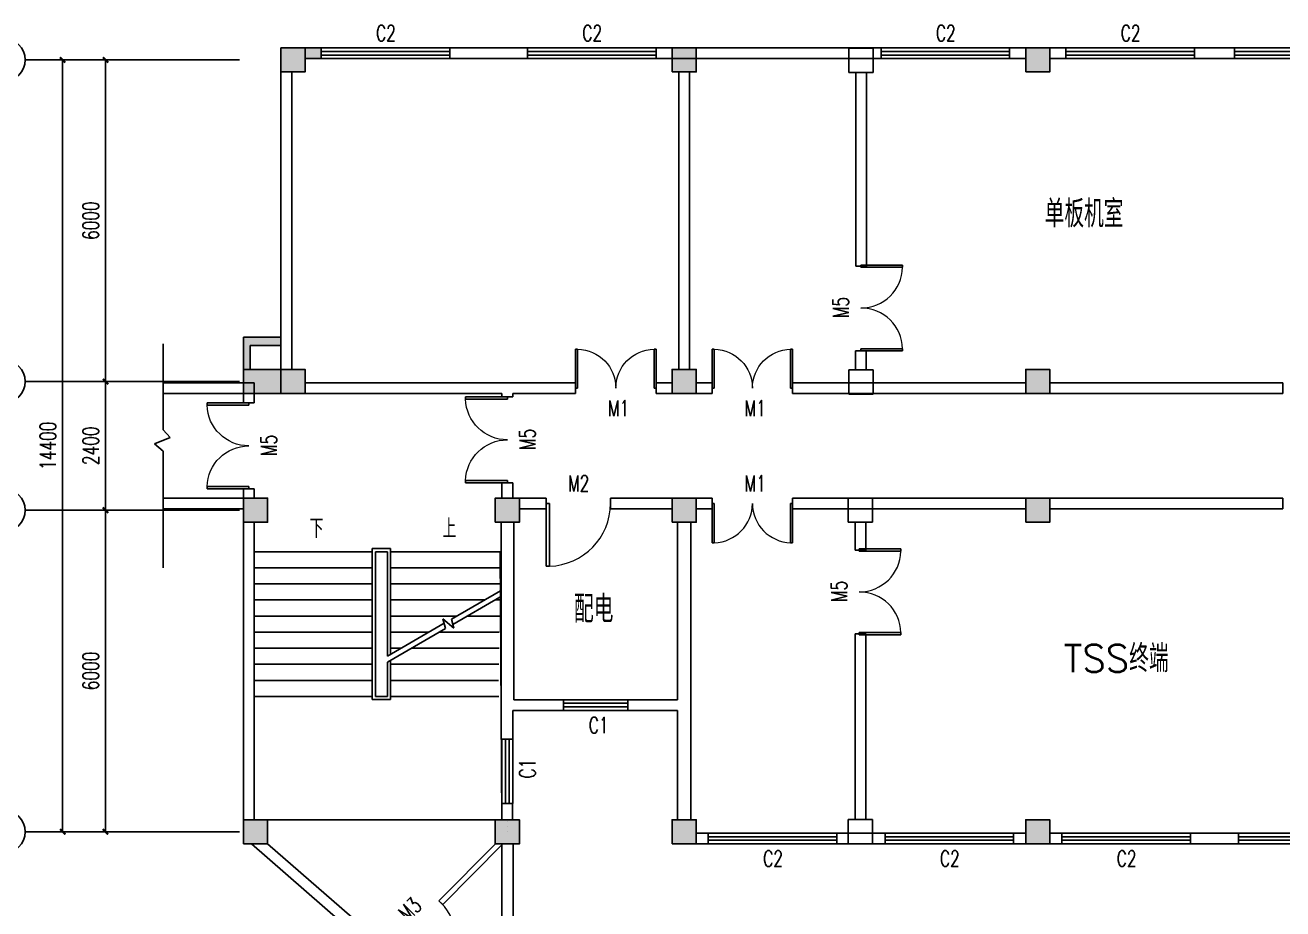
# Model space of a CAD drawing. Header units: millimetres. Extents: x -59809 to 114535, y 156 to 28464.
# Drawn here: x 1029 to 24504, y 11226 to 27712 of the extents above; entities that cross this region are included whole.
import ezdxf

# ---------------------------------------------------------------- set-up
doc = ezdxf.new("R2010")
doc.units = ezdxf.units.MM
for name, color, linetype in [('AXIS', 3, 'Continuous'), ('COLUMN', 9, 'Continuous'), ('DIM_SYMB', 3, 'Continuous'), ('PUB_TEXT', 7, 'Continuous'), ('STAIR', 2, 'Continuous'), ('WALL', 9, 'Continuous'), ('WINDOW', 4, 'Continuous'), ('WINDOW_TEXT', 7, 'Continuous')]:
    doc.layers.add(name, color=color, linetype=linetype)
doc.styles.add('_TCH_DIM', font='SIMPLEX', dxfattribs={"bigfont": 'GBCBIG'})
doc.styles.add('_TCH_DIM_T3', font='SIMPLEX', dxfattribs={"width": 0.705882, "bigfont": 'GBCBIG'})
doc.styles.add('_TCH_WINDOW', font='SIMPLEX', dxfattribs={"bigfont": 'GBCBIG'})
doc.styles.get("Standard").update_dxf_attribs({"font": 'txt', "bigfont": 'gbcbig.shx'})
doc.dimstyles.new('_TCH_ARCH&&100', dxfattribs={"dimtxt": 297.5, "dimasz": 100, "dimexe": 250, "dimexo": 300, "dimgap": 126.25, "dimtad": 1, "dimdec": 0, "dimzin": 0, "dimdsep": 46, "dimtxsty": '_TCH_DIM_T3', "dimblk": 'ARCHTICK', "dimcen": 0.09, "dimclrt": 7, "dimazin": 2, "dimtfac": 1, "dimtdec": 0, "dimtix": 1, "dimtmove": 2, "dimatfit": 3, "dimfxl": 1, "dimtolj": 1, "dimtzin": 0, "dimarcsym": 0})

# ---------------------------------------------------------------- blocks, each defined once
blk = doc.blocks.new('_ArchTick')
at = {"color": 0, "linetype": 'ByBlock', "const_width": 0.4}
blk.add_lwpolyline([(-0.5, -0.5), (0.5, 0.5)], dxfattribs=at)
blk = doc.blocks.new('*D169')
at = {"layer": 'AXIS', "color": 0, "lineweight": -2}
for p, q in [((4729, 18664), (2279, 18664)), ((2529, 12664), (2529, 18664)), ((4729, 12664), (2279, 12664))]:
    blk.add_line(p, q, dxfattribs=at)
at = {"layer": 'Defpoints', "color": 0}
for p in [(2529, 18664), (5029, 18664), (5029, 12664)]:
    blk.add_point(p, dxfattribs=at)
at = {"layer": 'AXIS', "color": 0, "lineweight": -2, "xscale": 100, "yscale": 100, "zscale": 100}
for p, rotation in [((2529, 18664), 90), ((2529, 12664), 270)]:
    blk.add_blockref('_ArchTick', p, dxfattribs=dict(at, rotation=rotation))
at = {"layer": 'AXIS', "color": 7, "insert": (2254, 15664), "char_height": 297.5, "attachment_point": 5, "rotation": 90, "style": '_TCH_DIM_T3'}
blk.add_mtext('\\A1;6000', dxfattribs=at)
blk = doc.blocks.new('*D170')
at = {"layer": 'AXIS', "color": 0, "lineweight": -2}
for p, q in [((4729, 21064), (2279, 21064)), ((2529, 18664), (2529, 21064)), ((4729, 18664), (2279, 18664))]:
    blk.add_line(p, q, dxfattribs=at)
at = {"layer": 'Defpoints', "color": 0}
for p in [(2529, 21064), (5029, 21064), (5029, 18664)]:
    blk.add_point(p, dxfattribs=at)
at = {"layer": 'AXIS', "color": 0, "lineweight": -2, "xscale": 100, "yscale": 100, "zscale": 100}
for p, rotation in [((2529, 21064), 90), ((2529, 18664), 270)]:
    blk.add_blockref('_ArchTick', p, dxfattribs=dict(at, rotation=rotation))
at = {"layer": 'AXIS', "color": 7, "insert": (2254, 19864), "char_height": 297.5, "attachment_point": 5, "rotation": 90, "style": '_TCH_DIM_T3'}
blk.add_mtext('\\A1;2400', dxfattribs=at)
blk = doc.blocks.new('*D171')
at = {"layer": 'AXIS', "color": 0, "lineweight": -2}
for p, q in [((4729, 27064), (2279, 27064)), ((2529, 21064), (2529, 27064)), ((4729, 21064), (2279, 21064))]:
    blk.add_line(p, q, dxfattribs=at)
at = {"layer": 'Defpoints', "color": 0}
for p in [(2529, 27064), (5029, 27064), (5029, 21064)]:
    blk.add_point(p, dxfattribs=at)
at = {"layer": 'AXIS', "color": 0, "lineweight": -2, "xscale": 100, "yscale": 100, "zscale": 100}
for p, rotation in [((2529, 27064), 90), ((2529, 21064), 270)]:
    blk.add_blockref('_ArchTick', p, dxfattribs=dict(at, rotation=rotation))
at = {"layer": 'AXIS', "color": 7, "insert": (2254, 24064), "char_height": 297.5, "attachment_point": 5, "rotation": 90, "style": '_TCH_DIM_T3'}
blk.add_mtext('\\A1;6000', dxfattribs=at)
blk = doc.blocks.new('*D172')
at = {"layer": 'AXIS', "color": 0, "lineweight": -2}
for p, q in [((4729, 27064), (1479, 27064)), ((1729, 12664), (1729, 27064)), ((4729, 12664), (1479, 12664))]:
    blk.add_line(p, q, dxfattribs=at)
at = {"layer": 'Defpoints', "color": 0}
for p in [(1729, 27064), (5029, 27064), (5029, 12664)]:
    blk.add_point(p, dxfattribs=at)
at = {"layer": 'AXIS', "color": 0, "lineweight": -2, "xscale": 100, "yscale": 100, "zscale": 100}
for p, rotation in [((1729, 27064), 90), ((1729, 12664), 270)]:
    blk.add_blockref('_ArchTick', p, dxfattribs=dict(at, rotation=rotation))
at = {"layer": 'AXIS', "color": 7, "insert": (1454, 19864), "char_height": 297.5, "attachment_point": 5, "rotation": 90, "style": '_TCH_DIM_T3'}
blk.add_mtext('\\A1;14400', dxfattribs=at)
blk = doc.blocks.new('_FZHK')
blk.add_lwpolyline([(-0.5, -0.5), (0.5, -0.5), (0.5, 0.5), (-0.5, 0.5)], close=True)
blk = doc.blocks.new('$DorLib2D$00000001')
for p, q in [((0.45, 0.975), (0.5, 0.975)), ((0.45, 0), (0.45, 0.975)), ((0.5, 0), (0.5, 0.975)), ((0.5, 0), (0.45, 0))]:
    blk.add_line(p, q)
at = {"lineweight": 13}
blk.add_arc((0.475, 0), 0.975, 91.4693, 180, dxfattribs=at)
blk = doc.blocks.new('$DorLib2D$00000002')
for p, q in [((-0.5, 0), (-0.5, 0.4875)), ((-0.475, 0.4875), (-0.5, 0.4875)), ((-0.475, 0), (-0.475, 0.4875)), ((0.475, 0), (0.475, 0.4875)), ((0.475, 0.4875), (0.5, 0.4875)), ((0.5, 0), (0.5, 0.4875)), ((-0.5, 0), (-0.475, 0)), ((0.5, 0), (0.475, 0))]:
    blk.add_line(p, q)
at = {"lineweight": 13}
for centre, start, end in [((-0.4875, 0), 0, 88.53072), ((0.4875, 0), 91.46928, 180)]:
    blk.add_arc(centre, 0.4875, start, end, dxfattribs=at)
blk = doc.blocks.new('$TCHSYS$WIN2D')
for p, q in [((-0.5, 0.5), (0.5, 0.5)), ((-0.5, 0.5), (-0.5, -0.5)), ((0.5, 0.5), (0.5, -0.5)), ((0.5, 0.1667), (-0.5, 0.1667)), ((0.5, -0.1667), (-0.5, -0.1667)), ((-0.5, -0.5), (0.5, -0.5))]:
    blk.add_line(p, q)

msp = doc.modelspace()

# ---------------------------------------------------------------- hatches: boundary and pattern name
h = msp.add_hatch(color=256)
h.paths.add_polyline_path([(5104.3, 18888.7), (5104.3, 18663.7), (5554.3, 18663.7), (5554.3, 18888.7)])
h.paths.add_polyline_path([(5554.3, 18438.7), (5554.3, 18663.7), (5104.3, 18663.7), (5104.3, 18438.7)])
h.paths.add_polyline_path([(5554.3, 12663.7), (5554.3, 12888.7), (5104.3, 12888.7), (5104.3, 12663.7)])
h.paths.add_polyline_path([(5554.3, 12438.7), (5554.3, 12663.7), (5104.3, 12663.7), (5104.3, 12438.7)])
h.paths.add_polyline_path([(6029.3, 27288.7), (5804.3, 27288.7), (5804.3, 27063.7), (6029.3, 27063.7)])
h.paths.add_polyline_path([(5804.3, 27063.7), (5804.3, 26838.7), (6029.3, 26838.7), (6029.3, 27063.7)])
h.paths.add_polyline_path([(6254.3, 27063.7), (6254.3, 27288.7), (6029.3, 27288.7), (6029.3, 27063.7)])
h.paths.add_polyline_path([(6029.3, 26838.7), (6254.3, 26838.7), (6254.3, 27063.7), (6029.3, 27063.7)])
h.paths.add_polyline_path([(6254.3, 21063.7), (6254.3, 21288.7), (6029.3, 21288.7), (6029.3, 21063.7)])
h.paths.add_polyline_path([(6029.3, 20838.7), (6254.3, 20838.7), (6254.3, 21063.7), (6029.3, 21063.7)])
h.paths.add_polyline_path([(6029.3, 21063.7), (5804.3, 21063.7), (5804.3, 20838.7), (6029.3, 20838.7)])
h.paths.add_polyline_path([(6029.3, 21288.7), (5804.3, 21288.7), (5804.3, 21063.7), (6029.3, 21063.7)])
for color, points in [(7, [(6554.3, 27288.7), (6254.3, 27288.7), (6254.3, 27088.7), (6554.3, 27088.7)]), (256, [(5231.7, 21738.7), (5804.3, 21738.7), (5804.3, 21888.7), (5104.3, 21888.7), (5104.3, 21288.7), (5231.7, 21288.7)])]:
    msp.add_hatch(color=color).paths.add_polyline_path(points)
h = msp.add_hatch(color=256)
h.paths.add_polyline_path([(13329.3, 27288.7), (13104.3, 27288.7), (13104.3, 27063.7), (13329.3, 27063.7)])
h.paths.add_polyline_path([(13329.3, 27063.7), (13554.3, 27063.7), (13554.3, 27288.7), (13329.3, 27288.7)])
h.paths.add_polyline_path([(13329.3, 26838.7), (13554.3, 26838.7), (13554.3, 27063.7), (13329.3, 27063.7)])
h.paths.add_polyline_path([(13329.3, 27063.7), (13104.3, 27063.7), (13104.3, 26838.7), (13329.3, 26838.7)])
h.paths.add_polyline_path([(13329.3, 21063.7), (13104.3, 21063.7), (13104.3, 20838.7), (13329.3, 20838.7)])
h.paths.add_polyline_path([(13329.3, 21063.7), (13329.3, 20838.7), (13554.3, 20838.7), (13554.3, 21063.7)])
h.paths.add_polyline_path([(13554.3, 21063.7), (13554.3, 21288.7), (13329.3, 21288.7), (13329.3, 21063.7)])
h.paths.add_polyline_path([(13329.3, 21288.7), (13104.3, 21288.7), (13104.3, 21063.7), (13329.3, 21063.7)])
h.paths.add_polyline_path([(13329.3, 12888.7), (13329.3, 12438.7), (13554.3, 12438.7), (13554.3, 12888.7)])
h.paths.add_polyline_path([(13104.3, 12888.7), (13104.3, 12438.7), (13329.3, 12438.7), (13329.3, 12888.7)])
h = msp.add_hatch(color=256)
h.paths.add_polyline_path([(19929.3, 27288.7), (19704.3, 27288.7), (19704.3, 27063.7), (19929.3, 27063.7)])
h.paths.add_polyline_path([(19929.3, 27063.7), (20154.3, 27063.7), (20154.3, 27288.7), (19929.3, 27288.7)])
h.paths.add_polyline_path([(19929.3, 26838.7), (20154.3, 26838.7), (20154.3, 27063.7), (19929.3, 27063.7)])
h.paths.add_polyline_path([(19929.3, 27063.7), (19704.3, 27063.7), (19704.3, 26838.7), (19929.3, 26838.7)])
h.paths.add_polyline_path([(19929.3, 21063.7), (19704.3, 21063.7), (19704.3, 20838.7), (19929.3, 20838.7)])
h.paths.add_polyline_path([(19929.3, 21063.7), (19929.3, 20838.7), (20154.3, 20838.7), (20154.3, 21063.7)])
h.paths.add_polyline_path([(20154.3, 21063.7), (20154.3, 21288.7), (19929.3, 21288.7), (19929.3, 21063.7)])
h.paths.add_polyline_path([(19929.3, 21288.7), (19704.3, 21288.7), (19704.3, 21063.7), (19929.3, 21063.7)])
h.paths.add_polyline_path([(19929.3, 12888.7), (19929.3, 12438.7), (20154.3, 12438.7), (20154.3, 12888.7)])
h.paths.add_polyline_path([(19704.3, 12888.7), (19704.3, 12438.7), (19929.3, 12438.7), (19929.3, 12888.7)])
h = msp.add_hatch(color=256)
h.paths.add_polyline_path([(5804.3, 21063.7), (5804.3, 21288.7), (5104.3, 21288.7), (5104.3, 21063.7)])
h.paths.add_polyline_path([(5104.3, 21063.7), (5104.3, 20838.7), (5804.3, 20838.7), (5804.3, 21063.7)])
h = msp.add_hatch(color=256)
h.paths.add_polyline_path([(9804.3, 12438.7), (10254.3, 12438.7), (10254.3, 12888.7), (9804.3, 12888.7)])
h.paths.add_polyline_path([(9804.3, 18438.7), (10254.3, 18438.7), (10254.3, 18888.7), (9804.3, 18888.7)])
h = msp.add_hatch(color=256)
h.paths.add_polyline_path([(13329.3, 18888.7), (13104.3, 18888.7), (13104.3, 18663.7), (13329.3, 18663.7)])
h.paths.add_polyline_path([(13554.3, 18888.7), (13329.3, 18888.7), (13329.3, 18663.7), (13554.3, 18663.7)])
h.paths.add_polyline_path([(13554.3, 18663.7), (13329.3, 18663.7), (13329.3, 18438.7), (13554.3, 18438.7)])
h.paths.add_polyline_path([(13329.3, 18663.7), (13104.3, 18663.7), (13104.3, 18438.7), (13329.3, 18438.7)])
h = msp.add_hatch(color=256)
h.paths.add_polyline_path([(19929.3, 18888.7), (19704.3, 18888.7), (19704.3, 18663.7), (19929.3, 18663.7)])
h.paths.add_polyline_path([(20154.3, 18888.7), (19929.3, 18888.7), (19929.3, 18663.7), (20154.3, 18663.7)])
h.paths.add_polyline_path([(20154.3, 18663.7), (19929.3, 18663.7), (19929.3, 18438.7), (20154.3, 18438.7)])
h.paths.add_polyline_path([(19929.3, 18663.7), (19704.3, 18663.7), (19704.3, 18438.7), (19929.3, 18438.7)])

# ---------------------------------------------------------------- linework, layer by layer
for p, q in [((6254.3, 27288.7), (6254.3, 27088.7)), ((6554.3, 27288.7), (6254.3, 27288.7)), ((6254.3, 27088.7), (6554.3, 27088.7)), ((5804.3, 21888.7), (5804.3, 22068.7)), ((5104.3, 21288.7), (5104.3, 21888.7)), ((5104.3, 21888.7), (5804.3, 21888.7)), ((3604.3, 21038.7), (3604.3, 21769.8)), ((5804.3, 21738.7), (5231.7, 21738.7)), ((5231.7, 21738.7), (5231.7, 21288.7)), ((5804.3, 21288.7), (5804.3, 21738.7)), ((5231.7, 21288.7), (5104.3, 21288.7)), ((3604.3, 21038.7), (3604.3, 20165.6)), ((3737.2, 20021.3), (3443.1, 19901)), ((3604.3, 20165.6), (3737.2, 20021.3)), ((3443.1, 19901), (3604.3, 19763)), ((3604.3, 17587.5), (3604.3, 19763)), ((3604.3, 18688.7), (3604.3, 17587.5)), ((16518.5, 17915.8), (16718.5, 17915.8)), ((16518.5, 16353.8), (16718.5, 16353.8)), ((16179.3, 12638.7), (16629.3, 12638.7))]:
    msp.add_line(p, q)
at = {"layer": 'AXIS'}
for p, q in [((5029.3, 27063.7), (1029.3, 27063.7)), ((5029.3, 21063.7), (1029.3, 21063.7)), ((5029.3, 18663.7), (1029.3, 18663.7)), ((5029.3, 12663.7), (1029.3, 12663.7))]:
    msp.add_line(p, q, dxfattribs=at)
for centre in [(629.3, 27063.7), (629.3, 21063.7), (629.3, 18663.7), (629.3, 12663.7)]:
    msp.add_circle(centre, 400, dxfattribs=at)
at = {"layer": 'DIM_SYMB'}
for points in [[(6435.8, 18038.7, 0, 0, 0), (6435.8, 14038.7, 0, 0, 0), (8922.8, 14038.7, 0, 0, 0), (8922.8, 16088.7, 80, 0, 0), (8922.8, 16388.7, 0, 0, 0)], [(8922.8, 18038.7, 0, 0, 0), (8922.8, 16988.7, 80, 0, 0), (8922.8, 16688.7, 0, 0, 0)]]:
    msp.add_lwpolyline(points, format="xyseb", dxfattribs=at)
at = {"layer": 'STAIR'}
for p, q in [((5304.3, 15188.7), (5304.3, 17888.7)), ((5304.3, 17888.7), (7507.3, 17888.7)), ((7507.3, 17948.7), (7851.3, 17948.7)), ((7507.3, 15128.7), (7507.3, 17948.7)), ((7567.3, 15188.7), (7567.3, 17888.7)), ((7567.3, 17888.7), (7791.3, 17888.7)), ((7567.3, 15188.7), (7567.3, 17888.7)), ((7791.3, 17888.7), (7567.3, 17888.7)), ((7791.3, 17888.7), (7791.3, 15943.1)), ((7791.3, 17888.7), (7791.3, 15943.1)), ((7851.3, 17948.7), (7851.3, 15977.8)), ((9896.2, 17888.7), (7851.3, 17888.7)), ((9896.2, 17888.7), (9929.3, 12888.7)), ((5304.3, 17588.7), (7507.3, 17588.7)), ((9902.6, 17588.7), (7851.3, 17588.7)), ((5304.3, 17288.7), (7507.3, 17288.7)), ((9902.6, 17288.7), (7851.3, 17288.7)), ((9902.2, 17161.9), (8987.2, 16633.6)), ((5304.3, 16988.7), (7507.3, 16988.7)), ((9602.2, 16988.7), (7851.3, 16988.7)), ((9889.3, 17039), (9014, 16533.6)), ((9889.3, 16988.7), (9802.2, 16988.7)), ((5304.3, 16688.7), (7507.3, 16688.7)), ((9082.6, 16688.7), (7851.3, 16688.7)), ((9883.4, 16688.7), (9282.6, 16688.7)), ((8848.8, 16553.7), (7791.3, 15943.1)), ((8875.6, 16453.7), (7791.3, 15827.7)), ((9033.3, 16461.2), (8827.3, 16634.1)), ((8827.3, 16634.1), (8875.6, 16453.7)), ((8987.2, 16633.6), (9033.3, 16461.2)), ((5304.3, 16388.7), (7507.3, 16388.7)), ((8562.9, 16388.7), (7851.3, 16388.7)), ((9876.8, 16388.7), (8762.9, 16388.7)), ((5304.3, 16088.7), (7507.3, 16088.7)), ((8043.3, 16088.7), (7851.3, 16088.7)), ((9876.8, 16088.7), (8243.3, 16088.7)), ((5304.3, 15788.7), (7507.3, 15788.7)), ((7791.3, 15827.7), (7791.3, 15188.7)), ((7791.3, 15827.7), (7791.3, 15188.7)), ((7851.3, 15862.3), (7851.3, 15128.7)), ((9871.8, 15788.7), (7851.3, 15788.7)), ((5304.3, 15488.7), (7507.3, 15488.7)), ((9865.4, 15488.7), (7851.3, 15488.7)), ((5304.3, 15188.7), (7507.3, 15188.7)), ((5304.3, 15188.7), (5304.3, 12888.7)), ((7507.3, 15188.7), (5304.3, 15188.7)), ((7851.3, 15128.7), (7507.3, 15128.7)), ((7791.3, 15188.7), (7567.3, 15188.7)), ((7791.3, 15188.7), (7567.3, 15188.7)), ((9870.9, 15188.7), (7851.3, 15188.7)), ((9870.9, 15188.7), (7851.3, 15188.7)), ((5554.3, 12888.7), (9804.3, 12888.7))]:
    msp.add_line(p, q, dxfattribs=at)
at = {"layer": 'WALL'}
for p, q in [((6554.3, 27288.7), (6254.3, 27288.7)), ((6554.3, 27088.7), (6554.3, 27288.7)), ((10404.3, 27288.7), (8954.3, 27288.7)), ((8954.3, 27288.7), (8954.3, 27088.7)), ((10404.3, 27088.7), (10404.3, 27288.7)), ((17004.3, 27288.7), (12804.3, 27288.7)), ((12804.3, 27288.7), (12804.3, 27088.7)), ((17004.3, 27088.7), (17004.3, 27288.7)), ((19704.3, 27288.7), (19404.3, 27288.7)), ((19404.3, 27288.7), (19404.3, 27088.7)), ((20454.3, 27288.7), (20154.3, 27288.7)), ((20454.3, 27088.7), (20454.3, 27288.7)), ((23604.3, 27288.7), (22854.3, 27288.7)), ((22854.3, 27288.7), (22854.3, 27088.7)), ((23604.3, 27088.7), (23604.3, 27288.7)), ((6254.3, 27088.7), (6554.3, 27088.7)), ((8954.3, 27088.7), (10404.3, 27088.7)), ((10129.3, 27088.7), (9929.3, 27088.7)), ((12804.3, 27088.7), (17004.3, 27088.7)), ((19404.3, 27088.7), (19704.3, 27088.7)), ((20154.3, 27088.7), (20454.3, 27088.7)), ((22854.3, 27088.7), (23604.3, 27088.7)), ((5804.3, 26838.7), (5804.3, 21288.7)), ((6004.3, 26838.7), (6004.3, 21288.7)), ((13229.3, 26838.7), (13229.3, 21288.7)), ((13429.3, 26838.7), (13429.3, 21288.7)), ((16531.1, 26829.1), (16531.1, 23216.2)), ((16731.1, 26829.1), (16731.1, 23214.6)), ((16531.1, 23216.2), (16731.1, 23215.4)), ((16525.8, 21634.7), (16525.8, 21281.3)), ((16727.7, 21634.7), (16527.7, 21634.7)), ((16728.3, 21281.3), (16728.3, 21634.7)), ((5104.3, 20838.7), (5104.3, 21288.7)), ((5804.3, 21288.7), (5104.3, 21288.7)), ((5304.3, 21038.7), (3604.3, 21038.7)), ((3604.3, 20838.7), (3604.3, 21038.7)), ((5304.3, 20663.7), (5304.3, 21038.7)), ((6254.3, 21038.7), (9929.3, 21038.7)), ((11304.3, 21038.7), (9929.3, 21038.7)), ((11304.3, 20838.7), (11304.3, 21038.7)), ((13104.3, 21038.7), (12804.3, 21038.7)), ((12804.3, 21038.7), (12804.3, 20838.7)), ((13854.3, 21038.7), (13554.3, 21038.7)), ((13854.3, 20838.7), (13854.3, 21038.7)), ((19704.3, 21038.7), (15354.3, 21038.7)), ((15354.3, 21038.7), (15354.3, 20838.7)), ((24504.3, 21038.7), (20154.3, 21038.7)), ((24504.3, 20838.7), (24504.3, 21038.7)), ((5104.3, 20838.7), (3604.3, 20838.7)), ((5804.3, 20838.7), (5104.3, 20838.7)), ((5104.3, 20838.7), (5104.3, 20663.7)), ((5104.3, 20663.7), (5304.3, 20663.7)), ((6254.3, 20838.7), (9929.3, 20838.7)), ((9929.3, 20838.7), (9929.3, 20776.2)), ((9929.3, 20776.2), (10129.3, 20776.2)), ((10129.3, 20838.7), (11304.3, 20838.7)), ((10129.3, 20776.2), (10129.3, 20838.7)), ((12804.3, 20838.7), (13104.3, 20838.7)), ((13554.3, 20838.7), (13854.3, 20838.7)), ((15354.3, 20838.7), (19704.3, 20838.7)), ((20154.3, 20838.7), (24504.3, 20838.7)), ((5304.3, 19063.7), (5104.3, 19063.7)), ((5104.3, 19063.7), (5104.3, 18888.7)), ((5304.3, 18888.7), (5304.3, 19063.7)), ((10129.3, 19176.2), (9929.3, 19176.2)), ((9929.3, 19176.2), (9929.3, 18888.7)), ((10129.3, 18888.7), (10129.3, 19176.2)), ((5104.3, 18888.7), (3604.3, 18888.7)), ((3604.3, 18688.7), (3604.3, 18888.7)), ((5104.3, 18888.7, -450), (5104.3, 18888.7, -450)), ((5104.3, 18861.5, -450), (5104.3, 18861.5, -450)), ((5104.3, 18834.3, -450), (5104.3, 18834.3, -450)), ((10754.3, 18888.7), (10254.3, 18888.7)), ((10754.3, 18688.7), (10754.3, 18888.7)), ((13104.3, 18888.7), (11954.3, 18888.7)), ((11954.3, 18888.7), (11954.3, 18688.7)), ((13854.3, 18888.7), (13554.3, 18888.7)), ((13854.3, 18688.7), (13854.3, 18888.7)), ((19704.3, 18888.7), (15354.3, 18888.7)), ((15354.3, 18888.7), (15354.3, 18688.7)), ((24504.3, 18888.7), (20154.3, 18888.7)), ((24504.3, 18688.7), (24504.3, 18888.7)), ((5104.3, 18688.7), (3604.3, 18688.7)), ((10254.3, 18688.7), (10754.3, 18688.7)), ((11954.3, 18688.7), (13104.3, 18688.7)), ((13554.3, 18688.7), (13854.3, 18688.7)), ((15354.3, 18688.7), (19704.3, 18688.7)), ((20154.3, 18688.7), (24504.3, 18688.7)), ((5104.3, 18438.7), (5104.3, 12888.7)), ((5304.3, 18438.7), (5304.3, 12888.7)), ((9917.2, 18444.2), (9917.2, 14388.6)), ((10149.6, 18438.7), (10149.6, 15127.5)), ((13206.6, 18438.7), (13206.6, 15127.5)), ((13457, 12888.7), (13457, 18438.7)), ((16518.5, 18440.2), (16518.5, 17915.8)), ((16718.5, 17915.8), (16718.5, 18440.2)), ((16518.5, 16353.8), (16518.5, 12902.4)), ((16718.5, 16353.8), (16718.5, 12902.4)), ((11079.3, 15127.5), (10149.6, 15127.5)), ((11079.3, 14927.5), (11079.3, 15127.5)), ((12279.3, 15127.5), (12279.3, 14927.5)), ((13206.6, 15127.5), (12279.3, 15127.5)), ((10130, 14927.5), (11079.3, 14927.5)), ((10130, 14388.7), (10130, 14927.5)), ((13204.6, 14927.5), (12279.3, 14927.5)), ((13204.6, 14927.5), (13204.6, 12888.7)), ((9929.3, 13188.7), (9929.3, 12888.7)), ((10128.5, 12888.7), (10128.5, 13188.7)), ((10029.3, 12848.7, -450), (10029.3, 12848.7, -450)), ((10029.3, 12756.2, -450), (10029.3, 12756.2, -450)), ((10029.3, 12663.7, -450), (10029.3, 12663.7, -450)), ((13779.3, 12638.7), (13554.3, 12638.7)), ((13779.3, 12438.7), (13779.3, 12638.7)), ((17079.3, 12638.7), (16179.3, 12638.7)), ((16179.3, 12638.7), (16179.3, 12438.7)), ((17079.3, 12438.7), (17079.3, 12638.7)), ((19704.3, 12638.7), (19479.3, 12638.7)), ((19479.3, 12638.7), (19479.3, 12438.7)), ((20379.3, 12638.7), (20154.3, 12638.7)), ((20379.3, 12438.7), (20379.3, 12638.7)), ((23679.3, 12638.7), (22779.3, 12638.7)), ((22779.3, 12638.7), (22779.3, 12438.7)), ((23679.3, 12438.7), (23679.3, 12638.7)), ((10137.8, 8186.3), (5252.6, 12438.7)), ((9932.2, 8630.4), (5554.3, 12441.2)), ((9805.6, 12438.7), (8753.3, 11376.5)), ((8824.3, 11306.1), (9946.4, 12438.7)), ((9927.1, 12438.7), (9932.2, 8630.4)), ((10137.8, 12438.7), (10137.8, 8186.3)), ((13554.3, 12438.7), (13779.3, 12438.7)), ((16179.3, 12438.7), (17079.3, 12438.7)), ((19479.3, 12438.7), (19704.3, 12438.7)), ((20154.3, 12438.7), (20379.3, 12438.7)), ((22779.3, 12438.7), (23679.3, 12438.7)), ((8753.3, 11376.5), (8824.3, 11306.1))]:
    msp.add_line(p, q, dxfattribs=at)

# ---------------------------------------------------------------- block references
at = {"layer": 'COLUMN', "yscale": 450, "zscale": 450}
for p, xscale in [((6029.3, 27063.7), 449.9999999999999), ((13329.3, 27063.7), 449.9999999999999), ((16631.1, 27056.3), 450), ((19929.3, 27063.7), 449.9999999999999), ((6029.3, 21063.7), 449.9999999999999), ((13329.3, 21063.7), 449.9999999999999), ((16631.1, 21056.3), 450), ((19929.3, 21063.7), 449.9999999999999), ((5329.3, 18663.7), 449.9999999999999), ((10029.3, 18663.7), 449.9999999999999), ((13329.3, 18663.7), 449.9999999999999), ((16618.5, 18665.2), 450), ((19929.3, 18663.7), 449.9999999999999), ((5329.3, 12663.7), 449.9999999999999), ((10029.3, 12663.7), 449.9999999999999), ((13329.3, 12663.7), 449.9999999999999), ((16618.5, 12665.2), 450), ((19929.3, 12663.7), 449.9999999999999)]:
    msp.add_blockref('_FZHK', p, dxfattribs=dict(at, xscale=xscale))
at = {"layer": 'WINDOW'}
ref = msp.add_blockref('$TCHSYS$WIN2D', (7754.3, 27188.7), dxfattribs=dict(at, xscale=2400, yscale=-200, zscale=2400))
ref.add_attrib('A', 'C2', (7579.3, 27414.9), dxfattribs={"layer": 'WINDOW_TEXT', "height": 297.5, "style": '_TCH_WINDOW', "width": 0.705882})
ref = msp.add_blockref('$TCHSYS$WIN2D', (11604.3, 27188.7), dxfattribs=dict(at, xscale=2400, yscale=-200, zscale=2400))
ref.add_attrib('A', 'C2', (11429.3, 27414.9), dxfattribs={"layer": 'WINDOW_TEXT', "height": 297.5, "style": '_TCH_WINDOW', "width": 0.705882})
ref = msp.add_blockref('$TCHSYS$WIN2D', (18204.3, 27188.7), dxfattribs=dict(at, xscale=2400, yscale=-200, zscale=2400))
ref.add_attrib('A', 'C2', (18029.3, 27414.9), dxfattribs={"layer": 'WINDOW_TEXT', "height": 297.5, "style": '_TCH_WINDOW', "width": 0.705882})
ref = msp.add_blockref('$TCHSYS$WIN2D', (21654.3, 27188.7), dxfattribs=dict(at, xscale=2400, yscale=-200, zscale=2400))
ref.add_attrib('A', 'C2', (21479.3, 27414.9), dxfattribs={"layer": 'WINDOW_TEXT', "height": 297.5, "style": '_TCH_WINDOW', "width": 0.705882})
ref = msp.add_blockref('$TCHSYS$WIN2D', (24804.3, 27188.7), dxfattribs=dict(at, xscale=2400, yscale=-200, zscale=2400))
ref.add_attrib('A', 'C2', (24629.3, 27414.9), dxfattribs={"layer": 'WINDOW_TEXT', "height": 297.5, "style": '_TCH_WINDOW', "width": 0.705882})
ref = msp.add_blockref('$DorLib2D$00000002', (16627.7, 22434.7), dxfattribs=dict(at, xscale=1600, yscale=1600, zscale=1600, rotation=270))
ref.add_attrib('A', 'M5', (16401.5, 22244.7), dxfattribs={"layer": 'WINDOW_TEXT', "height": 297.5, "rotation": 90, "style": '_TCH_WINDOW', "width": 0.705882})
ref = msp.add_blockref('$DorLib2D$00000002', (12054.3, 20938.7), dxfattribs=dict(at, xscale=-1500, yscale=1500, zscale=-1500))
ref.add_attrib('A', 'M1', (11909.3, 20414.9), dxfattribs={"layer": 'WINDOW_TEXT', "height": 297.5, "style": '_TCH_WINDOW', "width": 0.705882})
ref = msp.add_blockref('$DorLib2D$00000002', (14604.3, 20938.7), dxfattribs=dict(at, xscale=-1500, yscale=1500, zscale=-1500))
ref.add_attrib('A', 'M1', (14459.3, 20414.9), dxfattribs={"layer": 'WINDOW_TEXT', "height": 297.5, "style": '_TCH_WINDOW', "width": 0.705882})
ref = msp.add_blockref('$DorLib2D$00000002', (5204.3, 19863.7), dxfattribs=dict(at, xscale=1600, yscale=-1600, zscale=1600, rotation=270))
ref.add_attrib('A', 'M5', (5728, 19673.7), dxfattribs={"layer": 'WINDOW_TEXT', "height": 297.5, "rotation": 90, "style": '_TCH_WINDOW', "width": 0.705882})
ref = msp.add_blockref('$DorLib2D$00000002', (10029.3, 19976.2), dxfattribs=dict(at, xscale=1600, yscale=-1600, zscale=1600, rotation=270))
ref.add_attrib('A', 'M5', (10553, 19786.2), dxfattribs={"layer": 'WINDOW_TEXT', "height": 297.5, "rotation": 90, "style": '_TCH_WINDOW', "width": 0.705882})
ref = msp.add_blockref('$DorLib2D$00000001', (11354.3, 18788.7), dxfattribs=dict(at, xscale=1200, yscale=1200, zscale=1200, rotation=180))
ref.add_attrib('A', 'M2', (11164.3, 19014.9), dxfattribs={"layer": 'WINDOW_TEXT', "height": 297.5, "style": '_TCH_WINDOW', "width": 0.705882})
ref = msp.add_blockref('$DorLib2D$00000002', (14604.3, 18788.7), dxfattribs=dict(at, xscale=-1500, yscale=-1500, zscale=-1500))
ref.add_attrib('A', 'M1', (14459.3, 19014.9), dxfattribs={"layer": 'WINDOW_TEXT', "height": 297.5, "style": '_TCH_WINDOW', "width": 0.705882})
ref = msp.add_blockref('$DorLib2D$00000002', (16596.7, 17139.6), dxfattribs=dict(at, xscale=1600, yscale=1599.999999999998, zscale=1600, rotation=270))
ref.add_attrib('A', 'M5', (16370.5, 16949.6), dxfattribs={"layer": 'WINDOW_TEXT', "height": 297.5, "rotation": 90, "style": '_TCH_WINDOW', "width": 0.705882})
ref = msp.add_blockref('$TCHSYS$WIN2D', (11679.3, 15027.5), dxfattribs=dict(at, xscale=1200, yscale=-200, zscale=1200, rotation=180))
ref.add_attrib('A', 'C1', (11549.3, 14503.7), dxfattribs={"layer": 'WINDOW_TEXT', "height": 297.5, "style": '_TCH_WINDOW', "width": 0.705882})
ref = msp.add_blockref('$TCHSYS$WIN2D', (10029.3, 13788.7), dxfattribs=dict(at, xscale=1200, yscale=-200, zscale=1200, rotation=270))
ref.add_attrib('A', 'C1', (10553, 13658.7), dxfattribs={"layer": 'WINDOW_TEXT', "height": 297.5, "rotation": 90, "style": '_TCH_WINDOW', "width": 0.705882})
ref = msp.add_blockref('$TCHSYS$WIN2D', (14979.3, 12538.7), dxfattribs=dict(at, xscale=2400, yscale=-200, zscale=2400, rotation=180))
ref.add_attrib('A', 'C2', (14804.3, 12014.9), dxfattribs={"layer": 'WINDOW_TEXT', "height": 297.5, "style": '_TCH_WINDOW', "width": 0.705882})
ref = msp.add_blockref('$TCHSYS$WIN2D', (18279.3, 12538.7), dxfattribs=dict(at, xscale=2400, yscale=-200, zscale=2400, rotation=180))
ref.add_attrib('A', 'C2', (18104.3, 12014.9), dxfattribs={"layer": 'WINDOW_TEXT', "height": 297.5, "style": '_TCH_WINDOW', "width": 0.705882})
ref = msp.add_blockref('$TCHSYS$WIN2D', (21579.3, 12538.7), dxfattribs=dict(at, xscale=2400, yscale=-200, zscale=2400, rotation=180))
ref.add_attrib('A', 'C2', (21404.3, 12014.9), dxfattribs={"layer": 'WINDOW_TEXT', "height": 297.5, "style": '_TCH_WINDOW', "width": 0.705882})
ref = msp.add_blockref('$TCHSYS$WIN2D', (24879.3, 12538.7), dxfattribs=dict(at, xscale=2400, yscale=-200, zscale=2400, rotation=180))
ref.add_attrib('A', 'C2', (24704.3, 12014.9), dxfattribs={"layer": 'WINDOW_TEXT', "height": 297.5, "style": '_TCH_WINDOW', "width": 0.705882})
ref = msp.add_blockref('$DorLib2D$00000001', (8436.9, 10986.1), dxfattribs=dict(at, xscale=1000.000000000001, yscale=1000, zscale=1000, rotation=225.2665809555943))
ref.add_attrib('A', 'M3', (8178, 10975.2), dxfattribs={"layer": 'WINDOW_TEXT', "height": 297.5, "rotation": 45.26658, "style": '_TCH_WINDOW', "width": 0.705882})

# ---------------------------------------------------------------- texts
at = {"layer": 'PUB_TEXT'}
for s, p in [('单板机室', (20059.1, 23938.9)), ('配电', (11273.8, 16564.6)), ('TSS终端', (20410.4, 15642.5))]:
    msp.add_text(s, height=510.64, dxfattribs=at).set_placement(p)
at = {"layer": 'PUB_TEXT', "style": '_TCH_DIM'}
for s, p in [('下', (6340.8, 18143.7)), ('上', (8818.5, 18143.7))]:
    msp.add_text(s, height=357.4, dxfattribs=at).set_placement(p)

# ---------------------------------------------------------------- dimensions: what is measured, and where the dimension line sits
at = {"layer": 'AXIS'}
for p1, p2, distance, text, picture, middle in [((5029.3, 12663.7), (5029.3, 27063.7), 3300, '14400', '*D172', (1454.3, 19863.7)), ((5029.3, 21063.7), (5029.3, 27063.7), 2500, '6000', '*D171', (2254.3, 24063.7)), ((5029.3, 18663.7), (5029.3, 21063.7), 2500, '2400', '*D170', (2254.3, 19863.7)), ((5029.3, 12663.7), (5029.3, 18663.7), 2500, '6000', '*D169', (2254.3, 15663.7))]:
    dim = msp.add_aligned_dim(p1=p1, p2=p2, distance=distance, text=text, dimstyle='_TCH_ARCH&&100', dxfattribs=at)
    dim.commit()
    dim.dimension.update_dxf_attribs({"geometry": picture, "text_midpoint": middle})

doc.saveas('drawing.dxf')
